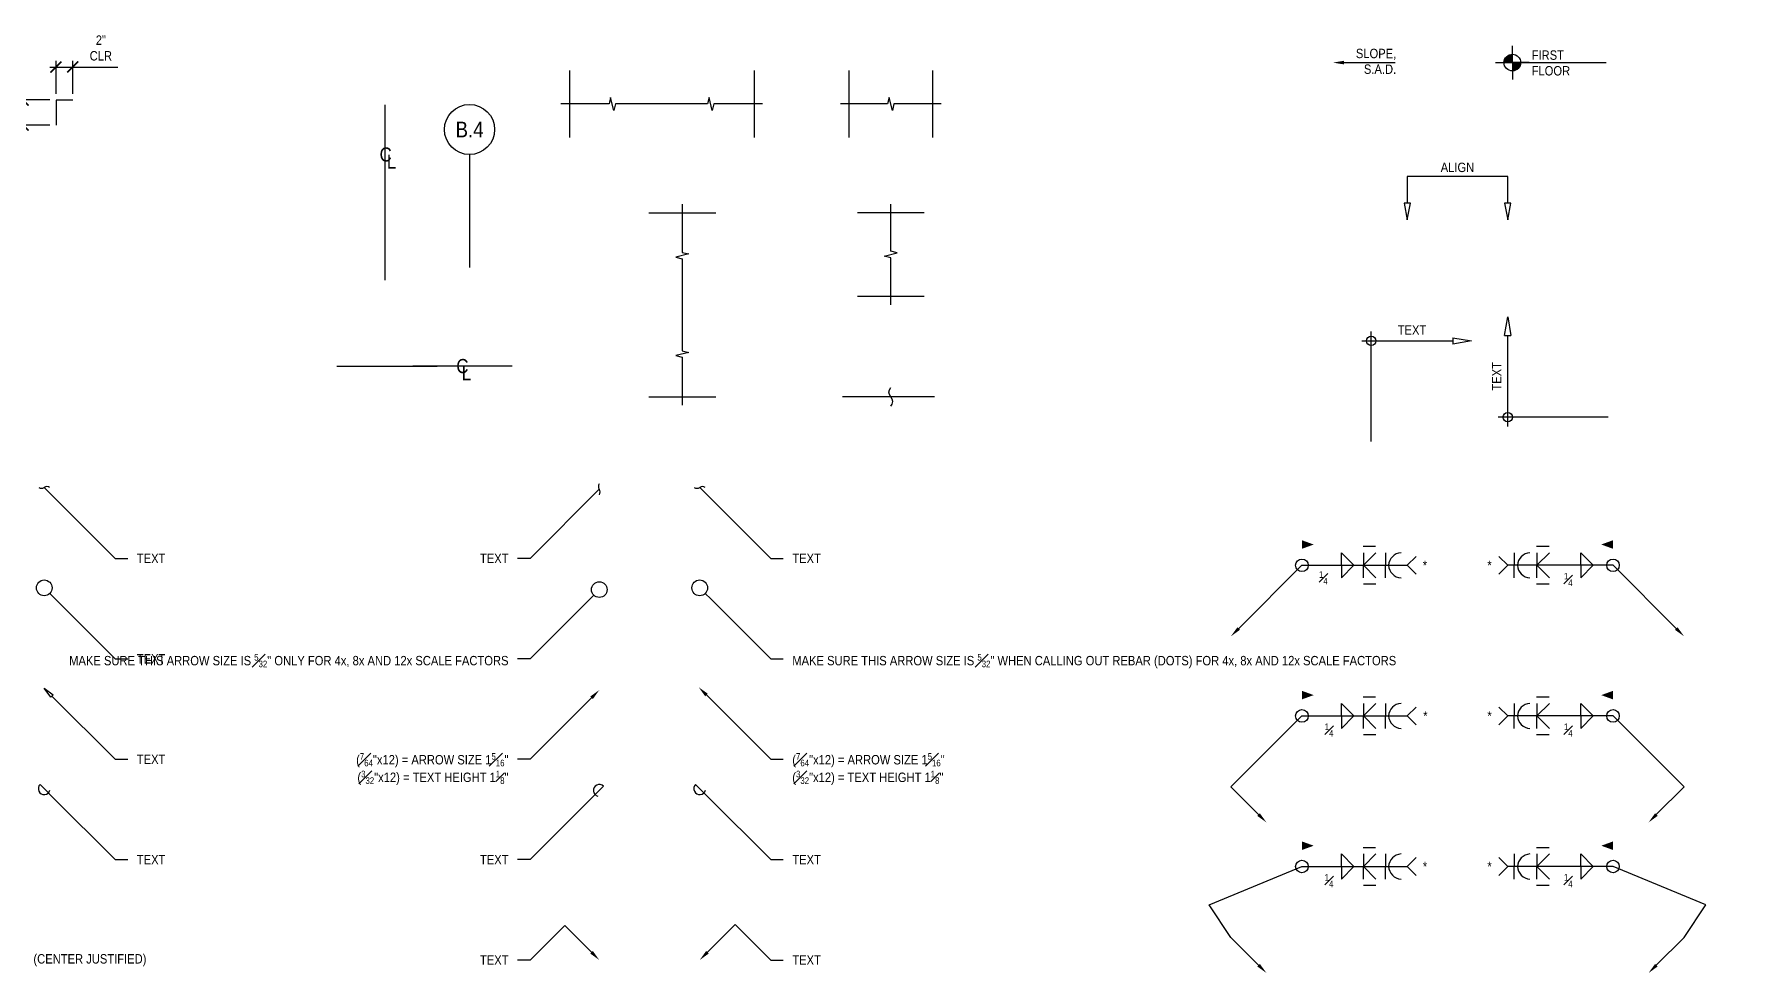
# Model space of a CAD drawing. Header units: inches. Extents: x -16404 to 14624, y -1591 to 16152.
# Drawn here: x 8091.9 to 8295.1, y -204.5 to -92.3 of the extents above; entities that cross this region are included whole.
import ezdxf
from ezdxf import colors
from ezdxf.entities.mleader import LeaderData, LeaderLine
from ezdxf.enums import TextEntityAlignment as Align
from ezdxf.math import Vec2, Vec3

# ---------------------------------------------------------------- set-up
doc = ezdxf.new("R2010")
doc.units = ezdxf.units.IN
doc.header["$LTSCALE"] = 24
doc.header["$MEASUREMENT"] = 0
doc.linetypes.add('CENTER2', pattern=[1.125, 0.75, -0.125, 0.125, -0.125])
doc.layers.get('0').update_dxf_attribs({"linetype": 'CONTINUOUS'})
doc.layers.get('DefPoints').update_dxf_attribs({"color": 251, "linetype": 'CONTINUOUS'})
for name, color, linetype in [('S-ANNO-DIMS', 2, 'CONTINUOUS'), ('S-ANNO-NOTE', 4, 'CONTINUOUS'), ('S-ANNO-NOTE-EXIST', 251, 'CONTINUOUS'), ('S-BREAK', 2, 'CONTINUOUS'), ('S-GRID', 1, 'CENTER2')]:
    doc.layers.add(name, color=color, linetype=linetype)
doc.layers.add('S-ANNO-NONPLOT', color=253, linetype='CONTINUOUS', plot=False)
doc.styles.add('Arial', font='arial.ttf', dxfattribs={"width": 0.85})
doc.dimstyles.new('DIM-12_Se', dxfattribs={"dimscale": 12, "dimtxt": 0.09375, "dimasz": 0.109375, "dimexe": 0.0625, "dimexo": 0.0625, "dimgap": 0.0625, "dimtad": 1, "dimdec": 4, "dimzin": 11, "dimdsep": 46, "dimlunit": 4, "dimtxsty": 'Arial', "dimblk": 'ARCHTICK', "dimcen": 0.125, "dimdle": 0.0625, "dimclrd": 256, "dimclre": 256, "dimclrt": 4, "dimadec": 0, "dimazin": 0, "dimtfac": 0.75, "dimtdec": 4, "dimtmove": 0, "dimatfit": 3, "dimfxl": 1, "dimfrac": 1, "dimtolj": 1, "dimtzin": 0, "dimarcsym": 0})

# ---------------------------------------------------------------- blocks, each defined once
blk = doc.blocks.new('ELEV-SYMB')
at = {"color": 2}
for points in [[(-2, 0), (0, 0), (0, 2)], [(2, 0), (0, 0), (0, -2)]]:
    blk.add_lwpolyline(points, dxfattribs=at)
at = {"color": 2, "const_width": 1}
for points in [[(0, 0.5, 0.414214), (-0.5, 0, 0.414214)], [(0, -0.5, 0.414214), (0.5, 0, 0.414214)]]:
    blk.add_lwpolyline(points, format="xyb", dxfattribs=at)
at = {"color": 2}
blk.add_circle((0, 0), 1, dxfattribs=at)
blk = doc.blocks.new('_Integral')
at = {"color": 0, "linetype": 'ByBlock', "lineweight": -2}
for centre, start, end in [((0.44, -0.09), 102, 168), ((-0.44, 0.09), 282, 348)]:
    blk.add_arc(centre, 0.454, start, end, dxfattribs=at)
blk = doc.blocks.new('_DotBlank')
at = {"color": 0, "lineweight": -2}
blk.add_line((-0.5, 0), (-1, 0), dxfattribs=at)
blk.add_circle((0, 0), 0.5, dxfattribs=at)
blk = doc.blocks.new('ARROW-LOOP')
at = {"color": 0}
blk.add_lwpolyline([(-1.81, 0), (0.54, 0, 1.317177), (-0.46, -0.28)], format="xyb", dxfattribs=at)
blk = doc.blocks.new('_ClosedBlank')
at = {"color": 0, "linetype": 'ByBlock', "lineweight": -2}
for p, q in [((-1, 0.167), (0, 0)), ((-1, 0.167), (-1, -0.167)), ((0, 0), (-1, -0.167))]:
    blk.add_line(p, q, dxfattribs=at)
blk = doc.blocks.new('REF GRID')
blk.add_circle((0, 0.25), 0.25)
at = {"style": 'Arial', "width": 0.85}
blk.add_attdef('#', text='', height=0.156, dxfattribs=at).set_placement((0, 0.25), align=Align.MIDDLE_CENTER)
blk = doc.blocks.new('_ARCHTICK')
at = {"color": 0, "linetype": 'ByBlock', "const_width": 0.15}
blk.add_lwpolyline([(-0.5, -0.5), (0.5, 0.5)], dxfattribs=at)
blk = doc.blocks.new('*D2370')
at = {"layer": 'DefPoints', "color": 0, "transparency": 16777216}
for p in [(8094.52, -100.19), (8090.58, -103.19), (8094.52, -103.19)]:
    blk.add_point(p, dxfattribs=at)
at = {"layer": 'S-ANNO-DIMS', "lineweight": -2, "transparency": 16777216}
for p, q in [((8090.58, -99.44), (8090.58, -103.19)), ((8093.77, -100.19), (8089.83, -100.19)), ((8093.77, -103.19), (8089.83, -103.19)), ((8090.58, -103.19), (8090.58, -108.6))]:
    blk.add_line(p, q, dxfattribs=at)
at = {"layer": 'S-ANNO-DIMS', "lineweight": -2, "transparency": 16777216, "xscale": 1.3125, "yscale": 1.3125, "zscale": 1.3125}
for p, rotation in [((8090.58, -100.19), 90), ((8090.58, -103.19), 270)]:
    blk.add_blockref('_ARCHTICK', p, dxfattribs=dict(at, rotation=rotation))
at = {"layer": 'S-ANNO-DIMS', "color": 4, "transparency": 16777216, "insert": (8088.31, -106.55), "char_height": 1.125, "attachment_point": 5, "rotation": 90, "style": 'Arial'}
blk.add_mtext('\\A1;3"\\PCLR', dxfattribs=at)
blk = doc.blocks.new('*D2371')
at = {"layer": 'DefPoints', "color": 0, "transparency": 16777216}
for p in [(8096.52, -96.25), (8094.52, -100.19), (8096.52, -100.19)]:
    blk.add_point(p, dxfattribs=at)
at = {"layer": 'S-ANNO-DIMS', "lineweight": -2, "transparency": 16777216}
for p, q in [((8093.77, -96.25), (8096.52, -96.25)), ((8094.52, -99.44), (8094.52, -95.5)), ((8096.52, -99.44), (8096.52, -95.5)), ((8096.52, -96.25), (8101.92, -96.25))]:
    blk.add_line(p, q, dxfattribs=at)
at = {"layer": 'S-ANNO-DIMS', "lineweight": -2, "transparency": 16777216, "xscale": 1.3125, "yscale": 1.3125, "zscale": 1.3125, "rotation": 180}
blk.add_blockref('_ARCHTICK', (8094.52, -96.25), dxfattribs=at)
at = {"layer": 'S-ANNO-DIMS', "lineweight": -2, "transparency": 16777216, "xscale": 1.3125, "yscale": 1.3125, "zscale": 1.3125}
blk.add_blockref('_ARCHTICK', (8096.52, -96.25), dxfattribs=at)
at = {"layer": 'S-ANNO-DIMS', "color": 4, "transparency": 16777216, "insert": (8099.88, -93.98), "char_height": 1.125, "attachment_point": 5, "style": 'Arial'}
blk.add_mtext('\\A1;2"\\PCLR', dxfattribs=at)
blk = doc.blocks.new('_Small')
at = {"color": 0, "linetype": 'ByBlock', "lineweight": -2}
blk.add_circle((0, 0), 0.25, dxfattribs=at)
blk = doc.blocks.new('*D1116')
at = {"layer": 'DefPoints', "color": 0, "transparency": 16777216}
for p in [(8268.01, -126.1), (8268.01, -126.1), (8280.01, -138.1)]:
    blk.add_point(p, dxfattribs=at)
at = {"layer": 'S-ANNO-DIMS', "lineweight": -2, "transparency": 16777216}
for p, q in [((8268.01, -139.22), (8268.01, -128.35)), ((8280.01, -138.1), (8266.88, -138.1))]:
    blk.add_line(p, q, dxfattribs=at)
at = {"layer": 'S-ANNO-DIMS', "lineweight": -2, "transparency": 16777216, "xscale": 2.25, "yscale": 2.25, "zscale": 2.25}
for name, p, rotation in [('_ClosedBlank', (8268.01, -126.1), 90), ('_Small', (8268.01, -138.1), 270)]:
    blk.add_blockref(name, p, dxfattribs=dict(at, rotation=rotation))
at = {"layer": 'S-ANNO-DIMS', "color": 4, "transparency": 16777216, "insert": (8266.7, -133.22), "char_height": 1.125, "attachment_point": 5, "rotation": 90, "style": 'Arial'}
blk.add_mtext('\\A1;TEXT ', dxfattribs=at)
blk = doc.blocks.new('SE_BREAK_3IN')
at = {"layer": 'S-BREAK'}
blk.add_lwpolyline([(0, -0.375, 0.408465), (0, 0, -0.407415), (0, 0.369, -2.166217)], format="xyb", dxfattribs=at)
blk = doc.blocks.new('Se_BREAK SYMBOL')
at = {"color": 0, "linetype": 'ByBlock'}
blk.add_lwpolyline([(6, 0), (0.38, 0), (0.19, -0.78), (-0.19, 0.78), (-0.38, 0), (-6, 0)], dxfattribs=at)
blk = doc.blocks.new('CL-V12')
at = {"layer": 'DefPoints'}
blk.add_line((0, 5.94), (0, -5.94), dxfattribs=at)
at = {"layer": 'S-ANNO-NOTE', "color": 4, "char_height": 1.69, "attachment_point": 5, "style": 'Arial'}
for s, insert, width in [('C', (0.09, 0), 1.3847), ('L', (0.79, -0.84), 1.0599)]:
    blk.add_mtext(s, dxfattribs=dict(at, insert=insert, width=width))
blk = doc.blocks.new('CL-H12')
at = {"layer": 'DefPoints'}
blk.add_line((5.94, 0), (-5.94, 0), dxfattribs=at)
at = {"layer": 'S-ANNO-NOTE', "color": 4, "char_height": 1.69, "attachment_point": 5, "style": 'Arial'}
for s, insert, width in [('C', (0, 0), 1.3847), ('L', (0.48, -0.84), 1.0599)]:
    blk.add_mtext(s, dxfattribs=dict(at, insert=insert, width=width))
blk = doc.blocks.new('*D1121')
at = {"layer": 'DefPoints', "color": 0, "transparency": 16777216}
for p in [(8263.7, -128.99), (8263.7, -128.99), (8251.7, -140.99)]:
    blk.add_point(p, dxfattribs=at)
at = {"layer": 'S-ANNO-DIMS', "lineweight": -2, "transparency": 16777216}
for p, q in [((8251.7, -140.99), (8251.7, -127.87)), ((8250.57, -128.99), (8261.45, -128.99))]:
    blk.add_line(p, q, dxfattribs=at)
at = {"layer": 'S-ANNO-DIMS', "lineweight": -2, "transparency": 16777216, "xscale": 2.25, "yscale": 2.25, "zscale": 2.25, "rotation": 180}
blk.add_blockref('_Small', (8251.7, -128.99), dxfattribs=at)
at = {"layer": 'S-ANNO-DIMS', "lineweight": -2, "transparency": 16777216, "xscale": 2.25, "yscale": 2.25, "zscale": 2.25}
blk.add_blockref('_ClosedBlank', (8263.7, -128.99), dxfattribs=at)
at = {"layer": 'S-ANNO-DIMS', "color": 4, "transparency": 16777216, "insert": (8256.57, -127.68), "char_height": 1.125, "attachment_point": 5, "style": 'Arial'}
blk.add_mtext('\\A1;TEXT ', dxfattribs=at)

msp = doc.modelspace()

# ---------------------------------------------------------------- linework, layer by layer
at = {"layer": 'S-ANNO-DIMS'}
msp.add_lwpolyline([(8268.38288, -112.50316), (8267.63288, -112.50316), (8268.00788, -114.50316), (8268.38288, -112.50316), (8268.00788, -112.50316), (8268.00788, -109.32116), (8256.00788, -109.32116), (8256.00788, -112.50316), (8255.63288, -112.50316), (8256.00788, -114.50316), (8256.38288, -112.50316), (8255.63288, -112.50316)], dxfattribs=at)
at = {"layer": 'S-ANNO-NONPLOT'}
for p, q in [((8155.86785, -96.65752), (8155.86785, -104.65752)), ((8177.96301, -96.65752), (8177.96301, -104.65752)), ((8189.28551, -96.65752), (8189.28551, -104.65752)), ((8199.28551, -96.65752), (8199.28551, -104.65752)), ((8165.36989, -113.65752), (8173.36989, -113.65752)), ((8198.28551, -113.65752), (8190.28551, -113.65752)), ((8198.28551, -123.65752), (8190.28551, -123.65752)), ((8165.36989, -135.66917), (8173.36989, -135.66917))]:
    msp.add_line(p, q, dxfattribs=at)
for points in [[(8096.52237, -100.19403), (8094.52237, -100.19403), (8094.52237, -103.19403)], [(8199.48919, -135.66917), (8188.51379, -135.66917)]]:
    msp.add_lwpolyline(points, dxfattribs=at)
at = {"layer": 'S-ANNO-NOTE', "color": 2}
msp.add_line((8266.56619, -95.72099), (8279.77099, -95.72099), dxfattribs=at)
at = {"layer": 'S-ANNO-NOTE'}
for p, q in [((8252.22285, -153.55933), (8250.72285, -153.55933)), ((8253.38736, -154.30933), (8253.38736, -155.80933)), ((8268.79254, -154.30933), (8268.79254, -155.80933)), ((8272.96977, -153.55933), (8271.46977, -153.55933)), ((8253.38736, -157.30933), (8253.38736, -155.80933)), ((8268.79254, -157.30933), (8268.79254, -155.80933)), ((8252.26392, -158.05933), (8250.76392, -158.05933)), ((8272.96977, -158.05933), (8271.46977, -158.05933)), ((8252.22285, -171.55933), (8250.72285, -171.55933)), ((8253.38736, -172.30933), (8253.38736, -173.80933)), ((8268.79254, -172.30933), (8268.79254, -173.80933)), ((8272.96977, -171.55933), (8271.46977, -171.55933)), ((8253.38736, -175.30933), (8253.38736, -173.80933)), ((8268.79254, -175.30933), (8268.79254, -173.80933)), ((8252.26392, -176.05933), (8250.76392, -176.05933)), ((8272.96977, -176.05933), (8271.46977, -176.05933)), ((8252.22285, -189.55933), (8250.72285, -189.55933)), ((8253.38736, -190.30933), (8253.38736, -191.80933)), ((8268.79254, -190.30933), (8268.79254, -191.80933)), ((8272.96977, -189.55933), (8271.46977, -189.55933)), ((8253.38736, -193.30933), (8253.38736, -191.80933)), ((8268.79254, -193.30933), (8268.79254, -191.80933)), ((8252.26392, -194.05933), (8250.76392, -194.05933)), ((8272.96977, -194.05933), (8271.46977, -194.05933))]:
    msp.add_line(p, q, dxfattribs=at)
for points in [[(8243.41535, -155.80933, 0, 0, 0), (8243.41535, -153.32236, 1.02606, 0, 0), (8244.82489, -153.32236, 0, 0, 0)], [(8280.60041, -155.80933, 0, 0, 0), (8280.60041, -153.32236, 1.02606, 0, 0), (8279.19088, -153.32236, 0, 0, 0)], [(8243.41535, -173.80933, 0, 0, 0), (8243.41535, -171.32236, 1.02606, 0, 0), (8244.82489, -171.32236, 0, 0, 0)], [(8280.60041, -173.80933, 0, 0, 0), (8280.60041, -171.32236, 1.02606, 0, 0), (8279.19088, -171.32236, 0, 0, 0)], [(8243.41535, -191.80933, 0, 0, 0), (8243.41535, -189.32236, 1.02606, 0, 0), (8244.82489, -189.32236, 0, 0, 0)], [(8280.60041, -191.80933, 0, 0, 0), (8280.60041, -189.32236, 1.02606, 0, 0), (8279.19088, -189.32236, 0, 0, 0)]]:
    msp.add_lwpolyline(points, format="xyseb", dxfattribs=at)
for points in [[(8248.14047, -155.80933), (8248.14047, -154.30933), (8249.64047, -155.80933)], [(8250.76392, -154.30933), (8250.76392, -155.80933), (8252.26392, -154.30933)], [(8271.51084, -154.30933), (8271.51084, -155.80933), (8273.01084, -154.30933)], [(8276.73067, -155.80933), (8276.73067, -154.30933), (8278.23067, -155.80933)], [(8248.14047, -155.80933), (8248.14047, -157.30933), (8249.64047, -155.80933)], [(8250.76392, -157.30933), (8250.76392, -155.80933), (8252.26392, -157.30933)], [(8257.06854, -156.86999), (8256.00788, -155.80933), (8257.06854, -154.74867)], [(8266.94722, -156.86999), (8268.00788, -155.80933), (8266.94722, -154.74867)], [(8271.51084, -157.30933), (8271.51084, -155.80933), (8273.01084, -157.30933)], [(8276.73067, -155.80933), (8276.73067, -157.30933), (8278.23067, -155.80933)], [(8248.14047, -173.80933), (8248.14047, -172.30933), (8249.64047, -173.80933)], [(8250.76392, -172.30933), (8250.76392, -173.80933), (8252.26392, -172.30933)], [(8271.51084, -172.30933), (8271.51084, -173.80933), (8273.01084, -172.30933)], [(8276.73067, -173.80933), (8276.73067, -172.30933), (8278.23067, -173.80933)], [(8248.14047, -173.80933), (8248.14047, -175.30933), (8249.64047, -173.80933)], [(8250.76392, -175.30933), (8250.76392, -173.80933), (8252.26392, -175.30933)], [(8257.06854, -174.86999), (8256.00788, -173.80933), (8257.06854, -172.74867)], [(8266.94722, -174.86999), (8268.00788, -173.80933), (8266.94722, -172.74867)], [(8271.51084, -175.30933), (8271.51084, -173.80933), (8273.01084, -175.30933)], [(8276.73067, -173.80933), (8276.73067, -175.30933), (8278.23067, -173.80933)], [(8248.14047, -191.80933), (8248.14047, -190.30933), (8249.64047, -191.80933)], [(8250.76392, -190.30933), (8250.76392, -191.80933), (8252.26392, -190.30933)], [(8257.06854, -192.86999), (8256.00788, -191.80933), (8257.06854, -190.74867)], [(8266.94722, -192.86999), (8268.00788, -191.80933), (8266.94722, -190.74867)], [(8271.51084, -190.30933), (8271.51084, -191.80933), (8273.01084, -190.30933)], [(8276.73067, -191.80933), (8276.73067, -190.30933), (8278.23067, -191.80933)], [(8248.14047, -191.80933), (8248.14047, -193.30933), (8249.64047, -191.80933)], [(8250.76392, -193.30933), (8250.76392, -191.80933), (8252.26392, -193.30933)], [(8271.51084, -193.30933), (8271.51084, -191.80933), (8273.01084, -193.30933)], [(8276.73067, -191.80933), (8276.73067, -193.30933), (8278.23067, -191.80933)]]:
    msp.add_lwpolyline(points, dxfattribs=at)
for centre in [(8243.41535, -155.80933), (8280.60041, -155.80933), (8243.41535, -173.80933), (8280.60041, -173.80933), (8243.41535, -191.80933), (8280.60041, -191.80933)]:
    msp.add_circle(centre, 0.75, dxfattribs=at)
for centre, start, end in [((8255.36824, -155.91522), 93.7722975, 176.2277025), ((8270.77342, -155.91522), 93.7722975, 176.2277025), ((8255.36824, -155.70345), 183.7722975, 266.2277025), ((8270.77342, -155.70345), 183.7722975, 266.2277025), ((8255.36824, -173.91522), 93.7722975, 176.2277025), ((8270.77342, -173.91522), 93.7722975, 176.2277025), ((8255.36824, -173.70345), 183.7722975, 266.2277025), ((8270.77342, -173.70345), 183.7722975, 266.2277025), ((8255.36824, -191.91522), 93.7722975, 176.2277025), ((8270.77342, -191.91522), 93.7722975, 176.2277025), ((8255.36824, -191.70345), 183.7722975, 266.2277025), ((8270.77342, -191.70345), 183.7722975, 266.2277025)]:
    msp.add_arc(centre, 1.60937, start, end, dxfattribs=at)
at = {"layer": 'S-BREAK'}
for points in [[(8178.96301, -100.65752), (8173.13017, -100.65752), (8172.94088, -101.43587), (8172.56231, -99.87916), (8172.37302, -100.65752), (8161.37434, -100.65752), (8161.18506, -101.43587), (8160.80648, -99.87916), (8160.6172, -100.65752), (8154.86785, -100.65752)], [(8169.36989, -112.65752), (8169.36989, -118.40686), (8170.14824, -118.59614), (8168.59154, -118.97472), (8169.36989, -119.164), (8169.36989, -130.16269), (8170.14824, -130.35197), (8168.59154, -130.73055), (8169.36989, -130.91983), (8169.36989, -136.66917)]]:
    msp.add_lwpolyline(points, dxfattribs=at)
at = {"layer": 'S-GRID', "color": 1, "linetype": 'CENTER2', "ltscale": 0.75}
for p, q in [((8143.94295, -106.71619), (8143.94295, -121.71619)), ((8133.82436, -109.71619), (8133.82436, -121.71619)), ((8128.08615, -132.0036), (8140.08615, -132.0036))]:
    msp.add_line(p, q, dxfattribs=at)

# ---------------------------------------------------------------- block references
at = {"layer": 'S-ANNO-NOTE'}
for name, p in [('ELEV-SYMB', (8268.56619, -95.72099)), ('CL-V12', (8133.82436, -106.71558)), ('CL-H12', (8143.08615, -132.0036))]:
    msp.add_blockref(name, p, dxfattribs=at)
at = {"layer": 'S-ANNO-NOTE', "xscale": 12, "yscale": 12, "zscale": 12}
msp.add_blockref('REF GRID', (8143.94295, -106.71619), dxfattribs=at).add_auto_attribs({'#': 'B.4'})
at = {"layer": 'S-BREAK'}
msp.add_blockref('Se_BREAK SYMBOL', (8194.28551, -100.65752), dxfattribs=at)
at = {"layer": 'S-BREAK', "rotation": 270}
msp.add_blockref('Se_BREAK SYMBOL', (8194.28551, -118.65752), dxfattribs=at)
at = {"layer": 'S-BREAK', "xscale": 3, "yscale": 3, "zscale": 3}
msp.add_blockref('SE_BREAK_3IN', (8194.28551, -135.66917), dxfattribs=at)

# ---------------------------------------------------------------- texts
at = {"layer": 'S-ANNO-NOTE', "insert": (8254.69322, -94.0762), "char_height": 1.125, "width": 5.8017409, "attachment_point": 3, "rotation": 359.8065106, "style": 'Arial'}
msp.add_mtext('SLOPE, S.A.D.', dxfattribs=at)
at = {"layer": 'S-ANNO-NOTE', "char_height": 1.125, "style": 'Arial'}
for s, insert, width, attachment_point in [('FIRST\\PFLOOR', (8270.87293, -94.2617), 18.0116568, 1), ('ALIGN', (8262.00788, -108.82116), 4.8459129, 8), ('*', (8257.8603, -155.80933), 12.6638708, 4), ('*', (8266.1036, -155.80933), 14.5516162, 6), ('\\A1;{\\H0.7x;\\S1#4;}', (8245.45972, -156.51883), 2.0903287, 1), ('\\A1;{\\H0.7x;\\S1#4;}', (8275.77029, -156.70898), 3.6570708, 3), ('\\A1;{\\H0.7x;\\S1#4;}', (8247.18009, -174.70898), 3.6570708, 3), ('*', (8257.91216, -173.80933), 14.5516162, 4), ('*', (8266.1036, -173.80933), 14.5516162, 6), ('\\A1;{\\H0.7x;\\S1#4;}', (8275.77029, -174.70898), 3.6570708, 3), ('\\A1;{\\H0.7x;\\S1#4;}', (8247.18009, -192.70898), 3.6570708, 3), ('*', (8257.8603, -191.80933), 12.6638708, 4), ('*', (8266.1036, -191.80933), 14.5516162, 6), ('\\A1;{\\H0.7x;\\S1#4;}', (8275.77029, -192.70898), 3.6570708, 3)]:
    msp.add_mtext(s, dxfattribs=dict(at, insert=insert, width=width, attachment_point=attachment_point))
at = {"layer": 'S-ANNO-NOTE', "color": 191, "insert": (8091.82026, -203.01242), "char_height": 1.125, "width": 15.7211457, "attachment_point": 4, "style": 'Arial'}
msp.add_mtext('(CENTER JUSTIFIED)', dxfattribs=at)

# ---------------------------------------------------------------- dimensions: what is measured, and where the dimension line sits
at = {"layer": 'S-ANNO-DIMS'}
for base, p2, angle, picture, middle in [((8096.52237, -96.25026), (8096.52237, -100.19403), 180, '*D2371', (8099.87933, -93.97877)), ((8090.5786, -103.19403), (8094.52237, -103.19403), 90, '*D2370', (8088.30711, -106.55099))]:
    dim = msp.add_linear_dim(base=base, p1=(8094.52237, -100.19403), p2=p2, angle=angle, text='<>\\PCLR', dimstyle='DIM-12_Se', dxfattribs=at)
    dim.commit()
    dim.dimension.update_dxf_attribs({"geometry": picture, "text_midpoint": middle})
for base, p1, p2, angle, picture, middle in [((8263.69538, -128.99052), (8251.69538, -140.99052), (8263.69538, -128.99052), 180, '*D1121', (8256.57038, -127.67802)), ((8268.00788, -126.09652), (8280.00788, -138.09652), (8268.00788, -126.09652), 270, '*D1116', (8266.69538, -133.22152))]:
    dim = msp.add_linear_dim(base=base, p1=p1, p2=p2, angle=angle, text='TEXT ', dimstyle='DIM-12_Se', override={"dimasz": 0.1875, "dimexe": 0.09375, "dimexo": 0, "dimblk1": 'Small', "dimblk2": 'ClosedBlank', "dimsah": 1, "dimdle": 0.09375, "dimse2": 1}, dxfattribs=at)
    dim.commit()
    dim.dimension.update_dxf_attribs({"geometry": picture, "text_midpoint": middle})

# ---------------------------------------------------------------- leaders
at = {"layer": 'S-ANNO-NOTE'}
ml = msp.add_multileader_mtext('Standard', dxfattribs=at)
ml.set_content('', color=4, style='Arial')
ml.set_leader_properties(color=2)
ml.build(insert=Vec2(0, 0))
ml.multileader.update_dxf_attribs({"has_dogleg": 0, "dogleg_length": 1.21451, "arrow_head_size": 1.3125, "scale": 12})
ctx = ml.context
ctx.base_point, ctx.scale, ctx.char_height, ctx.arrow_head_size, ctx.landing_gap_size, ctx.plane_origin, ctx.plane_x_axis, ctx.plane_y_axis = Vec3(8256.72619, -95.72099), 12, 1.125, 1.3125, 1.08, Vec3(8245.87275, -88.6904), Vec3(-1, 0), Vec3(0, -1)
ctx.text_align_type = 2
notes = []
notes.append((ctx, [(0, (1, 1, 0), (8252.66432, -95.72099), (1, 0), 1.90187, [(0, [(8247.13386, -95.72099)], 0, [])])]))
ctx.mtext.insert, ctx.mtext.text_direction, ctx.mtext.rotation, ctx.mtext.alignment, ctx.mtext.flow_direction = Vec3(8255.64619, -96.28349), Vec3(-1, 0), 3.141592654, 3, 5
ml = msp.add_multileader_mtext('Standard', dxfattribs=at)
ml.set_content('TEXT', color=4, style='Arial')
ml.set_leader_properties(color=2)
ml.set_arrow_properties(name='INTEGRAL')
ml.build(insert=Vec2(0, 0))
ml.multileader.update_dxf_attribs({"dogleg_length": 0.36, "arrow_head_size": 1.3125, "scale": 12})
ctx = ml.context
ctx.base_point, ctx.scale, ctx.char_height, ctx.arrow_head_size, ctx.landing_gap_size, ctx.plane_origin = Vec3(8144.16104, -154.98563), 12, 1.125, 1.3125, 1.08, Vec3(8196.04538, 143.3492)
ctx.text_align_type = 2
notes.append((ctx, [(0, (1, 1, 0), (8151.17704, -154.98563), (-1, 0), 1.5, [(0, [(8159.44828, -146.71439)], 0, [])])]))
ctx.mtext.insert, ctx.mtext.width, ctx.mtext.alignment, ctx.mtext.flow_direction = Vec3(8148.59704, -154.42313), 20, 3, 5
ml = msp.add_multileader_mtext('Standard', dxfattribs=at)
ml.set_content('TEXT', color=4, style='Arial')
ml.set_leader_properties(color=2)
ml.set_arrow_properties(name='INTEGRAL')
ml.build(insert=Vec2(0, 0))
ml.multileader.update_dxf_attribs({"dogleg_length": 0.36, "arrow_head_size": 1.3125, "scale": 12})
ctx = ml.context
ctx.base_point, ctx.scale, ctx.char_height, ctx.arrow_head_size, ctx.landing_gap_size, ctx.plane_origin = Vec3(8181.43356, -154.98563), 12, 1.125, 1.3125, 1.08, Vec3(8136.22678, 143.3492)
notes.append((ctx, [(0, (1, 1, 0), (8179.93356, -154.98563), (1, 0), 1.5, [(0, [(8171.44828, -146.50034)], 0, [])])]))
ctx.mtext.insert, ctx.mtext.width, ctx.mtext.flow_direction = Vec3(8182.51356, -154.42313), 20, 5
ml = msp.add_multileader_mtext('Standard', dxfattribs=at)
ml.set_content('', color=4, style='Arial')
ml.set_leader_properties(color=2)
ml.build(insert=Vec2(0, 0))
ml.multileader.update_dxf_attribs({"dogleg_length": 1.21451, "arrow_head_size": 1.3125, "scale": 12})
ctx = ml.context
ctx.base_point, ctx.scale, ctx.char_height, ctx.arrow_head_size, ctx.landing_gap_size, ctx.plane_origin = Vec3(8256.00788, -155.80933), 12, 1.125, 1.3125, 1.08, Vec3(8236.38475, -162.83993)
notes.append((ctx, [(0, (1, 1, 0), (8243.41535, -155.80933), (1, 0), 12.59253, [(0, [(8234.93007, -164.29462)], 0, [])])]))
ctx.mtext.insert, ctx.mtext.flow_direction = Vec3(8257.08788, -155.24683), 5
ml = msp.add_multileader_mtext('Standard', dxfattribs=at)
ml.set_content('', color=4, style='Arial')
ml.set_leader_properties(color=2)
ml.build(insert=Vec2(0, 0))
ml.multileader.update_dxf_attribs({"dogleg_length": 1.21451, "arrow_head_size": 1.3125, "scale": 12})
ctx = ml.context
ctx.base_point, ctx.scale, ctx.char_height, ctx.arrow_head_size, ctx.landing_gap_size, ctx.plane_origin = Vec3(8265.84788, -155.80933), 12, 1.125, 1.3125, 1.08, Vec3(8286.97101, -162.83993)
ctx.text_align_type = 2
notes.append((ctx, [(0, (1, 1, 0), (8280.60041, -155.80933), (-1, 0), 12.59253, [(0, [(8289.0857, -164.29462)], 0, [])])]))
ctx.mtext.insert, ctx.mtext.alignment, ctx.mtext.flow_direction = Vec3(8266.92788, -155.24683), 3, 5
ml = msp.add_multileader_mtext('Standard', dxfattribs=at)
ml.set_content('\\A1;{\\C4;MAKE SURE THIS ARROW SIZE IS \\H0.7x;\\S5#32;\\H1.4286x;" ONLY FOR 4x, 8x AND 12x SCALE FACTORS}', color=4, style='Arial')
ml.set_leader_properties(color=2)
ml.set_arrow_properties(name='DOTBLANK')
ml.build(insert=Vec2(0, 0))
ml.multileader.update_dxf_attribs({"dogleg_length": 0.36, "arrow_head_size": 1.875, "scale": 12})
ctx = ml.context
ctx.base_point, ctx.scale, ctx.char_height, ctx.arrow_head_size, ctx.landing_gap_size, ctx.plane_origin = Vec3(8127.57342, -166.98563), 12, 1.125, 1.875, 1.08, Vec3(8194.74764, 131.3492)
ctx.text_align_type = 2
notes.append((ctx, [(0, (1, 1, 0), (8151.17704, -166.98563), (-1, 0), 1.5, [(0, [(8159.44828, -158.71439)], 0, [])])]))
ctx.mtext.insert, ctx.mtext.width, ctx.mtext.defined_height, ctx.mtext.alignment, ctx.mtext.flow_direction = Vec3(8148.59704, -166.41353), 20, 3.77427, 3, 5
ml = msp.add_multileader_mtext('Standard', dxfattribs=at)
ml.set_content('\\A1;{\\C4;MAKE SURE THIS ARROW SIZE IS \\H0.7x;\\S5#32;\\H1.4286x;" WHEN CALLING OUT REBAR (DOTS) FOR 4x, 8x AND 12x SCALE FACTORS}', color=4, style='Arial')
ml.set_leader_properties(color=2)
ml.set_arrow_properties(name='DOTBLANK')
ml.build(insert=Vec2(0, 0))
ml.multileader.update_dxf_attribs({"dogleg_length": 0.36, "arrow_head_size": 1.875, "scale": 12})
ctx = ml.context
ctx.base_point, ctx.scale, ctx.char_height, ctx.arrow_head_size, ctx.landing_gap_size, ctx.plane_origin = Vec3(8181.43356, -166.98563), 12, 1.125, 1.875, 1.08, Vec3(8136.22678, 131.3492)
notes.append((ctx, [(0, (1, 1, 0), (8179.93356, -166.98563), (1, 0), 1.5, [(0, [(8171.44828, -158.50034)], 0, [])])]))
ctx.mtext.insert, ctx.mtext.width, ctx.mtext.defined_height, ctx.mtext.flow_direction = Vec3(8182.51356, -166.41353), 20, 3.77427, 5
ml = msp.add_multileader_mtext('Standard', dxfattribs=at)
ml.set_content('\\A1;{\\C4;(\\H0.7x;\\S7#64;\\H1.4286x;"x12) = ARROW SIZE 1\\H0.7x;\\S5#16;\\H1.4286x;"\\P(\\H0.7x;\\S3#32;\\H1.4286x;"x12) = TEXT HEIGHT 1\\H0.7x;\\S1#8;\\H1.4286x;"}', color=4, style='Arial')
ml.set_leader_properties(color=2)
ml.build(insert=Vec2(0, 0))
ml.multileader.update_dxf_attribs({"dogleg_length": 0.36, "arrow_head_size": 1.3125, "scale": 12})
ctx = ml.context
ctx.base_point, ctx.scale, ctx.char_height, ctx.arrow_head_size, ctx.landing_gap_size, ctx.plane_origin = Vec3(8181.43356, -178.98563), 12, 1.125, 1.3125, 1.08, Vec3(8136.22678, 119.3492)
notes.append((ctx, [(0, (1, 1, 0), (8179.93356, -178.98563), (1, 0), 1.5, [(0, [(8171.32387, -170.37594)], 0, [])])]))
ctx.mtext.insert, ctx.mtext.width, ctx.mtext.flow_direction = Vec3(8182.51356, -178.25774), 20, 5
ml = msp.add_multileader_mtext('Standard', dxfattribs=at)
ml.set_content('\\A1;{\\C4;(\\H0.7x;\\S7#64;\\H1.4286x;"x12) = ARROW SIZE 1\\H0.7x;\\S5#16;\\H1.4286x;"\\P(\\H0.7x;\\S3#32;\\H1.4286x;"x12) = TEXT HEIGHT 1\\H0.7x;\\S1#8;\\H1.4286x;"}', color=4, style='Arial')
ml.set_leader_properties(color=2)
ml.build(insert=Vec2(0, 0))
ml.multileader.update_dxf_attribs({"dogleg_length": 0.36, "arrow_head_size": 1.3125, "scale": 12})
ctx = ml.context
ctx.base_point, ctx.scale, ctx.char_height, ctx.arrow_head_size, ctx.landing_gap_size, ctx.plane_origin = Vec3(8129.22411, -178.98563), 12, 1.125, 1.3125, 1.08, Vec3(8196.04538, 119.3492)
ctx.text_align_type = 2
notes.append((ctx, [(0, (1, 1, 0), (8151.17704, -178.98563), (-1, 0), 1.5, [(0, [(8159.44828, -170.71439)], 0, [])])]))
ctx.mtext.insert, ctx.mtext.width, ctx.mtext.alignment, ctx.mtext.flow_direction = Vec3(8148.59704, -178.25774), 20, 3, 5
ml = msp.add_multileader_mtext('Standard', dxfattribs=at)
ml.set_content('', color=4, style='Arial')
ml.set_leader_properties(color=2)
ml.build(insert=Vec2(0, 0))
ml.multileader.update_dxf_attribs({"dogleg_length": 1.21451, "arrow_head_size": 1.3125, "scale": 12})
ctx = ml.context
ctx.base_point, ctx.scale, ctx.char_height, ctx.arrow_head_size, ctx.landing_gap_size, ctx.plane_origin = Vec3(8256.00788, -173.80933), 12, 1.125, 1.3125, 1.08, Vec3(8236.38475, -180.83993)
notes.append((ctx, [(0, (1, 1, 0), (8243.41535, -173.80933), (1, 0), 12.59253, [(0, [(8239.17271, -186.53726), (8234.93007, -182.29462)], 0, [])])]))
ctx.mtext.insert, ctx.mtext.flow_direction = Vec3(8257.08788, -173.24683), 5
ml = msp.add_multileader_mtext('Standard', dxfattribs=at)
ml.set_content('', color=4, style='Arial')
ml.set_leader_properties(color=2)
ml.build(insert=Vec2(0, 0))
ml.multileader.update_dxf_attribs({"dogleg_length": 1.21451, "arrow_head_size": 1.3125, "scale": 12})
ctx = ml.context
ctx.base_point, ctx.scale, ctx.char_height, ctx.arrow_head_size, ctx.landing_gap_size, ctx.plane_origin = Vec3(8265.84788, -173.80933), 12, 1.125, 1.3125, 1.08, Vec3(8286.97101, -180.83993)
ctx.text_align_type = 2
notes.append((ctx, [(0, (1, 1, 0), (8280.60041, -173.80933), (-1, 0), 12.59253, [(0, [(8284.84306, -186.53726), (8289.0857, -182.29462)], 0, [])])]))
ctx.mtext.insert, ctx.mtext.alignment, ctx.mtext.flow_direction = Vec3(8266.92788, -173.24683), 3, 5
ml = msp.add_multileader_mtext('Standard', dxfattribs=at)
ml.set_content('TEXT', color=4, style='Arial')
ml.set_leader_properties(color=2)
ml.set_arrow_properties(name='ARROW-LOOP')
ml.build(insert=Vec2(0, 0))
ml.multileader.update_dxf_attribs({"dogleg_length": 0.36, "arrow_head_size": 1.3125, "scale": 12})
ctx = ml.context
ctx.base_point, ctx.scale, ctx.char_height, ctx.arrow_head_size, ctx.landing_gap_size, ctx.plane_origin = Vec3(8144.16104, -190.98563), 12, 1.125, 1.3125, 1.08, Vec3(8196.04538, 107.3492)
ctx.text_align_type = 2
notes.append((ctx, [(0, (1, 1, 0), (8151.17704, -190.98563), (-1, 0), 1.5, [(0, [(8159.44828, -182.71439)], 0, [])])]))
ctx.mtext.insert, ctx.mtext.width, ctx.mtext.alignment, ctx.mtext.flow_direction = Vec3(8148.59704, -190.42313), 20, 3, 5
ml = msp.add_multileader_mtext('Standard', dxfattribs=at)
ml.set_content('TEXT', color=4, style='Arial')
ml.set_leader_properties(color=2)
ml.set_arrow_properties(name='ARROW-LOOP')
ml.build(insert=Vec2(0, 0))
ml.multileader.update_dxf_attribs({"dogleg_length": 0.36, "arrow_head_size": 1.3125, "scale": 12})
ctx = ml.context
ctx.base_point, ctx.scale, ctx.char_height, ctx.arrow_head_size, ctx.landing_gap_size, ctx.plane_origin = Vec3(8181.43356, -190.98563), 12, 1.125, 1.3125, 1.08, Vec3(8136.22678, 107.3492)
notes.append((ctx, [(0, (1, 1, 0), (8179.93356, -190.98563), (1, 0), 1.5, [(0, [(8171.44828, -182.50034)], 0, [])])]))
ctx.mtext.insert, ctx.mtext.width, ctx.mtext.flow_direction = Vec3(8182.51356, -190.42313), 20, 5
ml = msp.add_multileader_mtext('Standard', dxfattribs=at)
ml.set_content('', color=4, style='Arial')
ml.set_leader_properties(color=2)
ml.build(insert=Vec2(0, 0))
ml.multileader.update_dxf_attribs({"dogleg_length": 1.21451, "arrow_head_size": 1.3125, "scale": 12})
ctx = ml.context
ctx.base_point, ctx.scale, ctx.char_height, ctx.arrow_head_size, ctx.landing_gap_size, ctx.plane_origin = Vec3(8256.00788, -191.80933), 12, 1.125, 1.3125, 1.08, Vec3(8236.38475, -198.83993)
notes.append((ctx, [(0, (1, 1, 0), (8243.41535, -191.80933), (1, 0), 12.59253, [(1, [(8239.17271, -204.53726), (8234.93007, -200.29462), (8232.3288, -196.40154)], 0, [])])]))
ctx.mtext.insert, ctx.mtext.flow_direction = Vec3(8257.08788, -191.24683), 5
ml = msp.add_multileader_mtext('Standard', dxfattribs=at)
ml.set_content('', color=4, style='Arial')
ml.set_leader_properties(color=2)
ml.build(insert=Vec2(0, 0))
ml.multileader.update_dxf_attribs({"dogleg_length": 1.21451, "arrow_head_size": 1.3125, "scale": 12})
ctx = ml.context
ctx.base_point, ctx.scale, ctx.char_height, ctx.arrow_head_size, ctx.landing_gap_size, ctx.plane_origin = Vec3(8265.84788, -191.80933), 12, 1.125, 1.3125, 1.08, Vec3(8286.97101, -198.83993)
ctx.text_align_type = 2
notes.append((ctx, [(0, (1, 1, 0), (8280.60041, -191.80933), (-1, 0), 12.59253, [(1, [(8284.84306, -204.53726), (8289.0857, -200.29462), (8291.68697, -196.40154)], 0, [])])]))
ctx.mtext.insert, ctx.mtext.alignment, ctx.mtext.flow_direction = Vec3(8266.92788, -191.24683), 3, 5
ml = msp.add_multileader_mtext('Standard', dxfattribs=at)
ml.set_content('TEXT', color=4, style='Arial')
ml.set_leader_properties(color=2)
ml.build(insert=Vec2(0, 0))
ml.multileader.update_dxf_attribs({"dogleg_length": 21.88349, "arrow_head_size": 1.3125, "scale": 12})
ctx = ml.context
ctx.base_point, ctx.scale, ctx.char_height, ctx.arrow_head_size, ctx.landing_gap_size, ctx.plane_origin = Vec3(8144.16104, -202.98563), 12, 1.125, 1.3125, 1.08, Vec3(8206.854, 237.07542)
ctx.text_align_type = 2
notes.append((ctx, [(0, (1, 1, 0), (8151.17704, -202.98563), (-1, 0), 1.5, [(0, [(8159.44828, -202.98563), (8155.31266, -198.85001)], 0, [])])]))
ctx.mtext.insert, ctx.mtext.width, ctx.mtext.alignment, ctx.mtext.flow_direction = Vec3(8148.59704, -202.42313), 20, 3, 5
ml = msp.add_multileader_mtext('Standard', dxfattribs=at)
ml.set_content('TEXT', color=4, style='Arial')
ml.set_leader_properties(color=2)
ml.build(insert=Vec2(0, 0))
ml.multileader.update_dxf_attribs({"dogleg_length": 21.88349, "arrow_head_size": 1.3125, "scale": 12})
ctx = ml.context
ctx.base_point, ctx.scale, ctx.char_height, ctx.arrow_head_size, ctx.landing_gap_size, ctx.plane_origin = Vec3(8181.43356, -202.98563), 12, 1.125, 1.3125, 1.08, Vec3(8125.41815, 237.07542)
notes.append((ctx, [(0, (1, 1, 0), (8179.93356, -202.98563), (1, 0), 1.5, [(0, [(8171.44828, -202.98563), (8175.69092, -198.74299)], 0, [])])]))
ctx.mtext.insert, ctx.mtext.width, ctx.mtext.flow_direction = Vec3(8182.51356, -202.42313), 20, 5
at = {"layer": 'S-ANNO-NOTE-EXIST'}
ml = msp.add_multileader_mtext('Standard', dxfattribs=at)
ml.set_content('{\\C256;TEXT}', color=4, style='Arial')
ml.set_leader_properties(color=256)
ml.set_arrow_properties(name='INTEGRAL')
ml.build(insert=Vec2(0, 0))
ml.multileader.update_dxf_attribs({"dogleg_length": 0.36, "arrow_head_size": 1.3125, "scale": 12})
ctx = ml.context
ctx.base_point, ctx.scale, ctx.char_height, ctx.arrow_head_size, ctx.landing_gap_size, ctx.plane_origin = Vec3(8103.09782, -154.98563), 12, 1.125, 1.3125, 1.08, Vec3(8056.51545, 143.3492)
notes.append((ctx, [(0, (1, 1, 0), (8101.59782, -154.98563), (1, 0), 1.5, [(0, [(8093.11254, -146.50034)], 0, [])])]))
ctx.mtext.insert, ctx.mtext.width, ctx.mtext.flow_direction = Vec3(8104.17782, -154.42313), 24, 5
ml = msp.add_multileader_mtext('Standard', dxfattribs=at)
ml.set_content('{\\C256;TEXT}', color=4, style='Arial')
ml.set_leader_properties(color=256)
ml.set_arrow_properties(name='DOTBLANK')
ml.build(insert=Vec2(0, 0))
ml.multileader.update_dxf_attribs({"dogleg_length": 0.36, "arrow_head_size": 1.875, "scale": 12})
ctx = ml.context
ctx.base_point, ctx.scale, ctx.char_height, ctx.arrow_head_size, ctx.landing_gap_size, ctx.plane_origin = Vec3(8103.09782, -166.98563), 12, 1.125, 1.875, 1.08, Vec3(8056.51545, 131.3492)
notes.append((ctx, [(0, (1, 1, 0), (8101.59782, -166.98563), (1, 0), 1.5, [(0, [(8093.11254, -158.50034)], 0, [])])]))
ctx.mtext.insert, ctx.mtext.width, ctx.mtext.flow_direction = Vec3(8104.17782, -166.42313), 24, 5
ml = msp.add_multileader_mtext('Standard', dxfattribs=at)
ml.set_content('{\\C256;TEXT}', color=4, style='Arial')
ml.set_leader_properties(color=256)
ml.set_arrow_properties(name='CLOSEDBLANK')
ml.build(insert=Vec2(0, 0))
ml.multileader.update_dxf_attribs({"dogleg_length": 0.36, "arrow_head_size": 1.3125, "scale": 12})
ctx = ml.context
ctx.base_point, ctx.scale, ctx.char_height, ctx.arrow_head_size, ctx.landing_gap_size, ctx.plane_origin = Vec3(8103.09782, -178.98563), 12, 1.125, 1.3125, 1.08, Vec3(8056.51545, 119.3492)
notes.append((ctx, [(0, (1, 1, 0), (8101.59782, -178.98563), (1, 0), 1.5, [(0, [(8093.11254, -170.50034)], 0, [])])]))
ctx.mtext.insert, ctx.mtext.width, ctx.mtext.flow_direction = Vec3(8104.17782, -178.42313), 24, 5
ml = msp.add_multileader_mtext('Standard', dxfattribs=at)
ml.set_content('{\\C256;TEXT}', color=4, style='Arial')
ml.set_leader_properties(color=256)
ml.set_arrow_properties(name='ARROW-LOOP')
ml.build(insert=Vec2(0, 0))
ml.multileader.update_dxf_attribs({"dogleg_length": 0.36, "arrow_head_size": 1.3125, "scale": 12})
ctx = ml.context
ctx.base_point, ctx.scale, ctx.char_height, ctx.arrow_head_size, ctx.landing_gap_size, ctx.plane_origin = Vec3(8103.09782, -190.98563), 12, 1.125, 1.3125, 1.08, Vec3(8056.51545, 107.3492)
notes.append((ctx, [(0, (1, 1, 0), (8101.59782, -190.98563), (1, 0), 1.5, [(0, [(8093.11254, -182.50034)], 0, [])])]))
ctx.mtext.insert, ctx.mtext.width, ctx.mtext.flow_direction = Vec3(8104.17782, -190.42313), 24, 5
for ctx, leaders in notes:
    for number, flags, end, landing, length, lines in leaders:
        leader = LeaderData()
        leader.index, (leader.has_last_leader_line, leader.has_dogleg_vector, leader.attachment_direction) = number, flags
        leader.last_leader_point, leader.dogleg_vector, leader.dogleg_length = Vec3(end), Vec3(landing), length
        for number, points, colour, breaks in lines:
            line = LeaderLine()
            line.index, line.vertices, line.color, line.breaks = number, Vec3.list(points), colors.encode_raw_color(colour), breaks
            leader.lines.append(line)
        ctx.leaders.append(leader)

doc.saveas('drawing.dxf')
